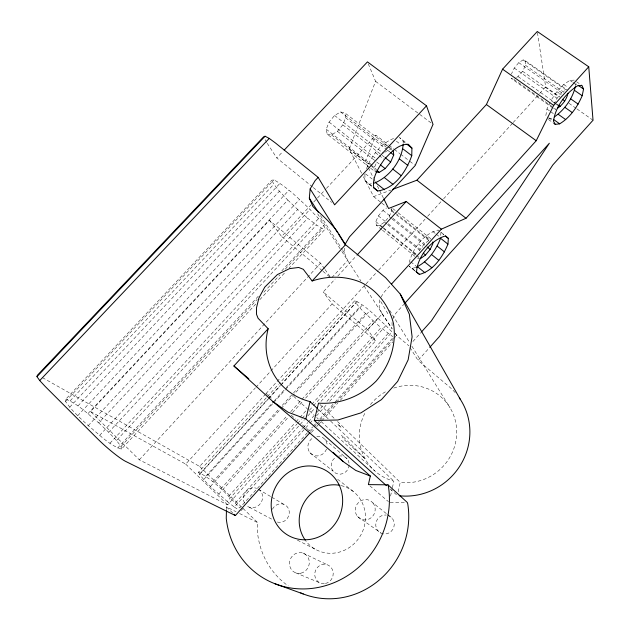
<?xml version="1.0" encoding="UTF-8"?>
<svg xmlns="http://www.w3.org/2000/svg" width="630" height="630" viewBox="0 0 630 630"><rect width="100%" height="100%" fill="white"/><g stroke="black" fill="none" stroke-linecap="round" stroke-linejoin="round"><path stroke-width="0.47" stroke-dasharray="3.15 2.36" d="M243.038 508.434L257.733 522.656L257.599 533.295A79.388 74.82 -62.2 0 0 288.272 585.939M403.176 143.317L403.2 141.411L399.522 137.56L406.854 143.168M226.453 509.788L226.509 506.922L236.053 511.733M409.232 262.482C412.705 248.511 423.565 233.643 438.118 230.037L440.362 231.816M516.655 77.514C521.632 73.655 525.948 67.497 525.656 60.945L523.128 59.913L518.766 62.638L514.253 68.079L511.363 74.12M440.724 235.407L440.905 232.533L443.882 234.888M331.9 277.562L347.642 260.418L344.366 252.874L344.949 245.401M255.78 304.046L121.448 449.151C108.454 444.874 98.831 433.889 88.231 425.667C80.223 418.036 71.67 410.713 65.536 401.404L65.733 399.223L271.861 180.204L273.979 179.849C287.611 187.472 298.73 198.749 309.984 209.404C315.236 215.696 322.489 221.012 325.285 228.958L289.194 267.947M550.1 102.178L546.95 109.029L545.832 115.621L548.124 117.251M575.529 85.656L575.899 83.751L577.434 84.814M398.191 491.778L400.247 482.375A49.652 47.715 -45.3 0 0 456.553 428.211A49.652 47.715 -45.3 0 0 392.71 388.442M390.553 496.062L392.191 488.659M392.403 487.722L393.852 481.155A49.652 47.715 -45.3 0 1 365.644 411.76M366.51 168.706C371.353 155.704 381.276 142.695 394.648 138.12M361.604 173.219L349.122 148.971L375.598 81.349L368.196 63.654M369.912 167.627L327.19 134.103L326.253 129.237L329.065 122.102L334.569 115.479L340.602 111.959L344.823 112.88L388.592 146.625M327.19 134.103L331.467 134.883L337.42 131.347L342.807 124.85L345.642 117.818L344.823 112.88M367.873 166.848L365.282 161.642L375.945 135.214L388.277 144.703M370.676 168.226L375.252 171.825L374.598 167.1L376.89 161.752M381.685 229.556L376.346 225.257L375.811 221.634L378.339 215.917L382.969 210.333L386.481 207.987M376.346 225.257L379.693 225.43L384.56 222.146L389.112 216.649L391.647 211.003L391.191 207.325M419.155 250.866L424.62 243.558L429.479 240.109L397.128 214.397M553.975 104.304L557.046 98.264L561.621 92.728L564.48 90.814M392.805 319.024L395.876 313.189L403.783 304.44M381.095 297.092L383.512 292.879L390.742 284.91M574.245 80.128L569.898 80.364L563.692 84.475L556.888 91.673L550.896 100.469L554.762 103.202M455.199 392.608A62.905 60.449 -45.3 0 0 449.088 386.623L418.084 360.431L429.109 348.083M412.91 341.499L420.777 332.719M307.401 432.763L239.739 507.938C227.477 494.708 214.515 480.635 198.474 472.256L266.718 397.349M308.062 432.038L312.661 426.927M313.315 426.195L315.945 423.273M319.882 418.895L334.341 402.838M334.995 402.113L392.805 337.885M310.236 431.4L313.519 427.746M314.173 427.014L316.803 424.092M317.465 423.368L319.434 421.171M320.095 420.446L335.861 402.916M336.522 402.184L393.041 339.373M393.703 338.641L395.671 336.452L396.128 338.231M241.117 510.552L243.085 508.363M311.401 432.424L314.023 429.502M316.654 426.589L317.969 425.124M318.623 424.392L321.253 421.47M321.906 420.745L337.672 403.216M340.294 400.302L392.844 341.885M228.792 496.204L295.344 422.517M296.005 421.793L299.297 418.139M299.959 417.414L307.204 409.39M311.818 404.279L381.008 327.679L392.703 336.625M198.474 472.256C205.451 483.966 217.232 492.203 227.123 501.401L296.95 424.061M297.604 423.328L301.557 418.95M302.219 418.226L305.511 414.572M309.464 410.201L312.756 406.547M313.417 405.822L385.883 325.552C376 316.866 366.865 306.259 354.832 300.628L279.303 383.536M324.489 268.734L320.552 263.167L269.443 220.287L90.523 411.516L139.309 459.829L227.588 504.858L304.534 419.588M307.818 415.95L315.055 407.925M320.969 401.373L375.551 340.877L367.739 329.836L323.198 291.997L335.144 278.964M235.4 502.897L302.558 428.392M303.211 427.66L307.826 422.549M308.48 421.816L314.409 415.249M317.04 412.327L324.285 404.287M326.915 401.365L388.151 333.435M227.123 501.401L234.352 507.079L309.275 423.919M309.936 423.195L313.22 419.541M316.504 415.894L327.025 404.224M329.648 401.31L392.088 332.01L385.883 325.552M220.886 488.833L287.438 415.335M290.729 411.697L301.274 400.05M301.927 399.325L373.094 320.733C366.943 314.228 358.84 308.779 354.832 300.628M218.697 494.133L288.477 417.028M292.43 412.666L302.959 401.026M305.597 398.113L378.016 318.103M367.739 329.836L382.111 313.953L379.134 307.164L379.646 299.628L388.986 315.638M205.734 476.248L273.664 401.546M274.326 400.822L285.54 388.497M286.201 387.773L359.407 307.267M203.687 479.548L273.136 403.176M273.798 402.452L285.036 390.08M285.697 389.356L362.423 304.983M212.814 481.848L278.925 409.012M282.232 405.366L292.808 393.711M293.47 392.986L365.534 313.582M210.444 486.431L280.507 409.209M281.169 408.476L369.747 310.858M42.438 377.63L199.639 466.436L265.269 394.451M265.931 393.726L365.361 284.658M366.022 283.933L377.953 270.845M378.614 270.113L425.022 219.216M427.668 216.31L442.914 199.584M443.583 198.859L512.521 123.244M513.182 122.511L539.036 94.161M539.697 93.429L545.659 86.885L537.28 31.5M267.38 396.624L278.641 384.261M200.686 472.87L267.569 399.42M268.23 398.695L280.153 385.607M280.815 384.883L355.643 302.707M199.497 474.579L268.404 398.908M269.073 398.176L280.334 385.804M280.996 385.08L357.194 301.4M90.523 411.516L185.7 464.113L255.268 388.001M255.93 387.277L332.128 303.912L323.198 291.997M337.806 276.066L356.391 255.796M139.309 459.829L320.552 263.167M121.448 449.151L121.015 446.457L116.511 440.512L316.457 224.981L322.639 228.769L325.285 228.958M117.613 448.072L258.473 296.029M281.838 270.805L323.891 225.414M121.015 446.457L257.205 299.407M263.883 292.202L279.909 274.9M285.248 269.136L322.639 228.769M259.788 299.707L285.185 272.278M99.619 435.377L309.984 209.404M116.511 440.512L108.691 432.235L307.724 218.224L316.457 224.981M109.959 443.26L318.544 218.555M88.231 425.667L299.557 199.411M65.733 399.223C78.482 404.074 88.224 414.453 98.697 422.848L297.699 209.507L307.724 218.224M322.221 270.687L281.602 236.51L311.039 204.9M313.716 202.025L325.765 189.095M326.434 188.378L375.945 135.214M77.679 415.721L288.973 190.221M87.948 413.65L287.808 200.056L279.436 191.205L273.822 184.22L271.861 180.204M70.135 400.853L273.822 184.22M69.702 407.185L279.964 183.346M77.947 405.94L279.436 191.205M312.559 186.945L276.798 157.957L282.846 151.554M65.536 401.404L273.979 179.849M552.778 107.943L511.198 78.419L513.773 79.349L515.938 77.97M384.741 152.279L389.206 149.475L391.6 149.893M363.384 176.684L373.645 196.607L390.773 190.11M415.076 271.042L409.146 266.23L412.17 268.435L414.918 267.648M364.872 174.211L365.085 180.747L369.093 184.18L372.543 183.598M548.596 118.857L552.14 118.456M417.548 258.442L420.73 258.442L418.446 256.607M390.143 502.267L405.413 502.464M553.581 108.51L555.983 109.297L554.384 108.163M295.73 572.851L320.631 583.152M303.022 553.101L327.301 564.779M239.518 513.481L257.733 522.656M297.407 540.146L316.496 549.903M249.354 507.252L272.64 519.655M258.347 489.266L270.995 496.747M271.837 497.251L283.642 504.236M234.352 507.079L239.25 510.276M576.56 81.735L581.962 85.483M569.898 80.364L572.229 81.979M573.001 82.522L576.875 85.215M563.692 84.475L567.575 87.192M525.656 60.945L567.457 90.184M523.128 59.913L565.913 89.862M525.42 65.284L563.795 92.2M518.766 62.638L561.621 92.728M556.888 91.673L561.543 94.949M545.659 86.885L560.109 97.059M568.945 103.281L576.166 108.368M576.97 108.927L593.027 120.236M522.53 71.245L559.156 97.044M357.564 516.545L380.993 532.972M514.253 68.079L557.046 98.264M518.096 76.6L556.259 103.603M557.054 104.163L558.645 105.289M555.534 103.753L557.849 105.391M513.773 79.349L553.589 107.604M546.95 109.029L550.022 111.219M550.793 111.762L553.865 113.951M548.88 117.802L553.455 121.07M548.462 119.495L553.006 122.748M375.598 81.349L418.863 113.762M419.651 114.353L433.023 124.37M403.2 141.411L405.389 143.081M396.388 141.175L400.074 144.002M389.049 145.302L393.671 148.861M394.435 149.452L399.829 153.61M400.601 154.2L409.075 160.729M409.847 161.319L414.469 164.879M389.356 147.215L393.199 150.176M384.056 143.719L387.017 145.995M387.757 146.57L391.458 149.42M340.602 111.959L387.663 148.278M345.642 117.818L386.749 149.578M387.521 150.176L389.852 151.972M334.569 115.479L383.253 153.208M342.807 124.85L381.402 154.807M382.174 155.405L384.489 157.209M375.385 152.625L378.346 154.925M379.087 155.5L383.512 158.941M329.065 122.102L375.338 158.169M337.641 479.288L353.194 491.408M337.42 131.347L375.929 161.406M376.701 162.005L379.78 164.414M326.253 129.237L374.598 167.1M368.511 163.225L369.975 164.375M370.716 164.95L376.59 169.557M331.467 134.883L370.818 165.721M371.59 166.328L375.448 169.352M349.122 148.971L365.282 161.642M441.118 232.407L445.615 235.951M365.573 173.856L372.133 179.03M432.668 231.368L435.684 233.754M436.44 234.352L438.701 236.14M365.085 180.747L372.314 186.464M369.093 184.18L372.676 187.015M392.726 208.546L397.333 212.2M398.097 212.806L431.085 238.99M425.636 236.329L430.164 239.935M390.97 209.499L396.357 213.783M373.645 196.607L381.111 202.553M381.859 203.143L386.34 206.711M391.647 211.003L395.459 214.035M396.223 214.641L429.046 240.739M309.976 452.734L333.168 471.169M372.913 502.913A10.324 9.836 -61.5 0 1 366.928 519.742A10.324 9.836 -61.5 0 1 355.926 506.599A10.324 9.836 -61.5 0 1 372.913 502.913L386.725 513.883M387.497 514.49L392.104 518.144M382.969 210.333L392.057 217.578M392.813 218.185L424.62 243.558M389.112 216.649L391.387 218.468M392.151 219.075L424.833 245.164M418.438 243.952L422.966 247.574M378.339 215.917L385.143 221.374M388.167 223.792L419.926 249.236M384.56 222.146L386.836 223.973M387.592 224.579L419.462 250.126M375.811 221.634L382.709 227.178M383.481 227.8L417.225 254.937M379.693 225.43L382.733 227.879M383.497 228.485L417.69 256M412.579 252.646L415.587 255.063M416.343 255.67L418.596 257.481M382.449 230.17L416.784 257.827M410.768 261.82L415.997 266.049M313.315 187.567L331.577 202.372M412.17 268.435L415.115 270.821M322.969 271.317L330.498 277.649M395.175 333.238L396.805 335.648L408.972 345.894M369.873 485.872L388.442 501.622M332.128 303.912L375.551 340.877M265.931 393.498L268.167 395.419M268.908 396.057L271.892 398.625M291.257 415.265L295.722 419.1M302.424 424.864L309.873 431.259M325.033 439.527L347.138 458.86M373.094 320.733L381.008 327.679M390.08 488.951L396.632 494.881M293.675 396.301L308.834 410.248M309.558 410.91L313.89 414.894M316.772 417.548L318.221 418.879M321.103 421.533L374.622 470.767M98.697 422.848L108.691 432.235M317.898 409.035L329.97 420.494M330.679 421.163L393.852 481.155M287.808 200.056L297.699 209.507M319.938 404.499L334.727 418.84M337.546 421.572L400.247 482.375M199.639 466.436L242.337 507.756M185.7 464.113L227.588 504.858M226.509 506.922L232.635 512.891M269.443 220.287L281.602 236.51M325.056 269.53L331.246 278.279M364.077 285.949L391.907 328.419M382.111 313.953L392.262 328.907M395.293 333.404L396.805 335.648M266.695 142.467L264.002 137.616M267.222 143.286L276.798 157.957M317.622 213.798L341.318 250.606M341.846 251.425L360.895 281.011M320.473 215.57L342.24 249.559M342.767 250.386L344.366 252.874M409.98 347.508L418.084 360.431M389.639 310.291L409.295 342.019M411.878 346.193L450.151 407.964M368.306 167.714L373.48 178.125M373.913 178.991L375.212 181.597M377.362 185.929L379.095 189.402M379.52 190.268L383.402 198.08M392.002 322.513L392.191 327.08M370.471 404.547A49.652 47.715 -45.3 0 1 387.434 390.75M341.137 485.612A34.681 32.681 -62.1 0 1 359.698 536.925A34.681 32.681 -62.1 0 1 305.818 540.918M338.743 456.081A9.332 8.812 -54.1 0 1 349.051 463.074M349.154 464.964A9.332 8.812 -54.1 0 1 336.113 473.413A9.332 8.812 -54.1 0 1 334.498 458.238M388.182 515.458A9.592 9.182 -65 0 1 391.427 531.137A9.592 9.182 -65 0 1 376.197 527.727A9.592 9.182 -65 0 1 386.316 515.041M272.388 509.284A9.489 8.796 -60.4 0 1 284.24 504.465A9.489 8.796 -60.4 0 1 288.516 516.324A9.489 8.796 -60.4 0 1 276.956 521.947M316.866 436.44A10.033 9.403 -51.9 0 1 327.167 445.709M326.521 449.103A10.033 9.403 -51.9 0 1 311.173 453.923A10.033 9.403 -51.9 0 1 312.874 437.881M258.418 489.101A10.206 9.387 -58.4 0 1 260.67 503.212A10.206 9.387 -58.4 0 1 246.771 505.819M244.503 503.039A10.206 9.387 -58.4 0 1 245.913 491.613A10.206 9.387 -58.4 0 1 256.662 488.266M337.932 424.313L341.413 427.754L337.932 424.313M354.808 449.379L343.326 438.834L341.712 435.157L365.29 459.042L354.808 449.379M325.426 583.474A9.773 9.151 -69.1 0 0 331.159 567.551A9.773 9.151 -69.1 0 0 315.362 570.898A9.773 9.151 -69.1 0 0 325.426 583.474M300.88 573.182A10.529 9.796 -66.7 0 0 307.141 556.062A10.529 9.796 -66.7 0 0 290.162 559.692A10.529 9.796 -66.7 0 0 300.88 573.182"/><path stroke-width="0.94" d="M373.401 183.456C388.97 177.676 401.979 160.981 403.168 144.27M226.43 510.741L226.264 518.38A85.908 80.356 -59.6 0 0 318.386 587.412A85.908 80.356 -59.6 0 0 388.426 486.399L387.962 484.816L368.385 484.612L370.33 476.028L305.841 418.895L288.146 412.248L272.955 401.593L233.903 365.983L268.175 328.75L258.064 318.252L256.536 314.37L256.465 307.897L258.891 298.037L264.75 287.13L277.381 274.593L289.564 268.624L298.691 267.459L303.282 269.286L312.134 280.98C327.86 275.719 344.964 275.822 360.384 282.106C377.283 290.028 389.088 305.668 393.514 323.647C396.805 344.539 389.852 365.424 376.039 381.213C360.825 396.325 340.019 404.649 318.528 403.129L314.299 420.438L386.434 485.659M411.768 155.665L411.933 148.089L408.319 144.286C397.995 144.034 390.75 152.649 384.253 159.516C378.599 167.769 372.07 177.069 373.755 187.606L377.701 190.992C395.081 188.551 406.319 171.061 411.768 155.665L403.113 149.026M447.946 244.125L448.355 238.408L445.615 235.951C431.156 239.573 416.973 257.355 416.556 272.247L419.525 274.404C433.511 270.609 442.669 256.882 447.946 244.125L440.551 238.282C435.944 250.205 427.613 261.93 415.839 267.388M460.38 399.452L400.247 294.06L385.631 277.712L345.523 244.7L337.625 232.1A26.35 3.26 42.8 0 0 315.787 209.467L312.882 206.443L309.322 198.166L310.149 188.913L315.165 180.566L318.158 177.369L275.53 143.049L269.238 138.403L265.065 136.222L263.631 136.82L37.351 375.307L36.973 376.653L39.721 380.575L45.226 386.489L97.059 438.283A27.287 3.41 41.4 0 0 125.811 461.483L235.36 515.545L309.96 432.629M567.976 93.303C566.701 99.296 562.558 104.997 557.4 108.336M554.424 116.896C564.511 109.785 572.544 98.682 575.34 86.609M582.191 95.728L583.553 89.066L581.962 85.483L577.655 85.759C565.409 93.468 555.621 106.596 553.455 121.07L555.274 124.37L559.668 123.834C570.205 117.495 577.411 106.84 582.191 95.728L574.591 90.421M305.841 418.895L310.094 401.617A66.229 61.307 -39.3 0 1 268.175 328.75M376.063 171.935L379.299 172.376L385.174 168.619L390.663 161.997L393.726 154.972L393.199 150.176M392.577 189.425L416.918 180.196L486.415 104.533L502.583 69.174L537.28 31.5L588.743 66.788L593.027 120.236L552.817 164.934L439.488 336.467L429.762 347.358M420.73 258.442L425.534 254.993L430.156 249.409L432.857 243.771L432.739 241.991M391.395 284.185L441.347 229.162L466.019 218.264L536.224 140.718L553.691 105.399L588.743 66.788M421.438 331.986L431.282 321.009L549.352 143.231L405.098 302.975M357.06 255.071L406.192 201.498L441.347 229.162M312.134 280.98L345.523 244.7M284.185 150.129L367.455 61.882L426.502 105.801L334.617 204.837L318.158 177.369M36.973 376.653L265.065 136.222M39.721 380.575L269.238 138.403M406.192 201.498L388.584 208.491L383.835 198.946M314.299 420.438L337.924 419.997L360.99 412.855L381.489 399.601L397.656 381.402L408.138 359.856L412.107 336.837L409.358 314.291L400.247 294.06M274.971 583.758L303.274 593.964M370.33 476.028L355.8 470.452L343.216 461.585L272.955 401.593M578.198 85.341L583.553 89.066M570.638 98.816L578.183 104.115M562.338 99.288L564.732 100.973M564.811 107.305L572.331 112.612M558.645 105.289L560.227 106.415M502.583 69.174L553.691 105.399M558.235 114.298L565.748 119.637M553.644 119.535L559.668 123.834M553.762 123.283L555.274 124.37M486.415 104.533L536.224 140.718M406.838 144.191L411.933 148.089M399.349 158.847L407.941 165.485M390.624 152.578L393.726 154.972M416.918 180.196L466.019 218.264M385.261 157.807L390.663 161.997M392.687 169.005L401.231 175.66M380.551 165.013L385.174 168.619M376.992 170.565L379.299 172.376M384.387 177.605L392.923 184.299M445.371 236.061L448.355 238.408M375.992 183.023L384.544 189.772M373.401 187.582L377.701 190.992M437.188 246.109L444.536 251.945M427.108 246.984L430.156 249.409M431.495 254.504L438.811 260.355M423.258 253.166L425.534 254.993M424.549 261.891L431.857 267.774M417.674 266.86L424.99 272.782M415.847 271.42L419.525 274.404M233.903 365.983L248.803 378.78M333.073 452.348L343.216 461.585M387.962 484.816L407.327 502.496L407.76 503.961A79.388 74.82 -62.2 0 1 378.614 580.577A79.388 74.82 -62.2 0 1 300.66 592.885M310.094 401.617L317.189 408.358M233.998 514.222L235.36 515.545M309.322 198.166L318.347 212.255M310.149 188.913L337.735 232.864M338.775 234.518L345.019 244.471L349.453 236.911L415.241 165.477L433.023 124.37L426.502 105.801M459.325 397.884A62.905 60.449 -45.3 0 1 460.404 465.184A62.905 60.449 -45.3 0 1 399.2 495.763M305.329 540.249A34.681 32.681 -62.1 0 1 304.825 501.338A34.681 32.681 -62.1 0 1 339.94 485.36M323.56 534.484A37.532 35.099 -59.5 0 0 326.001 470.555A37.532 35.099 -59.5 0 0 271.207 503.583A37.532 35.099 -59.5 0 0 323.56 534.484"/></g></svg>
